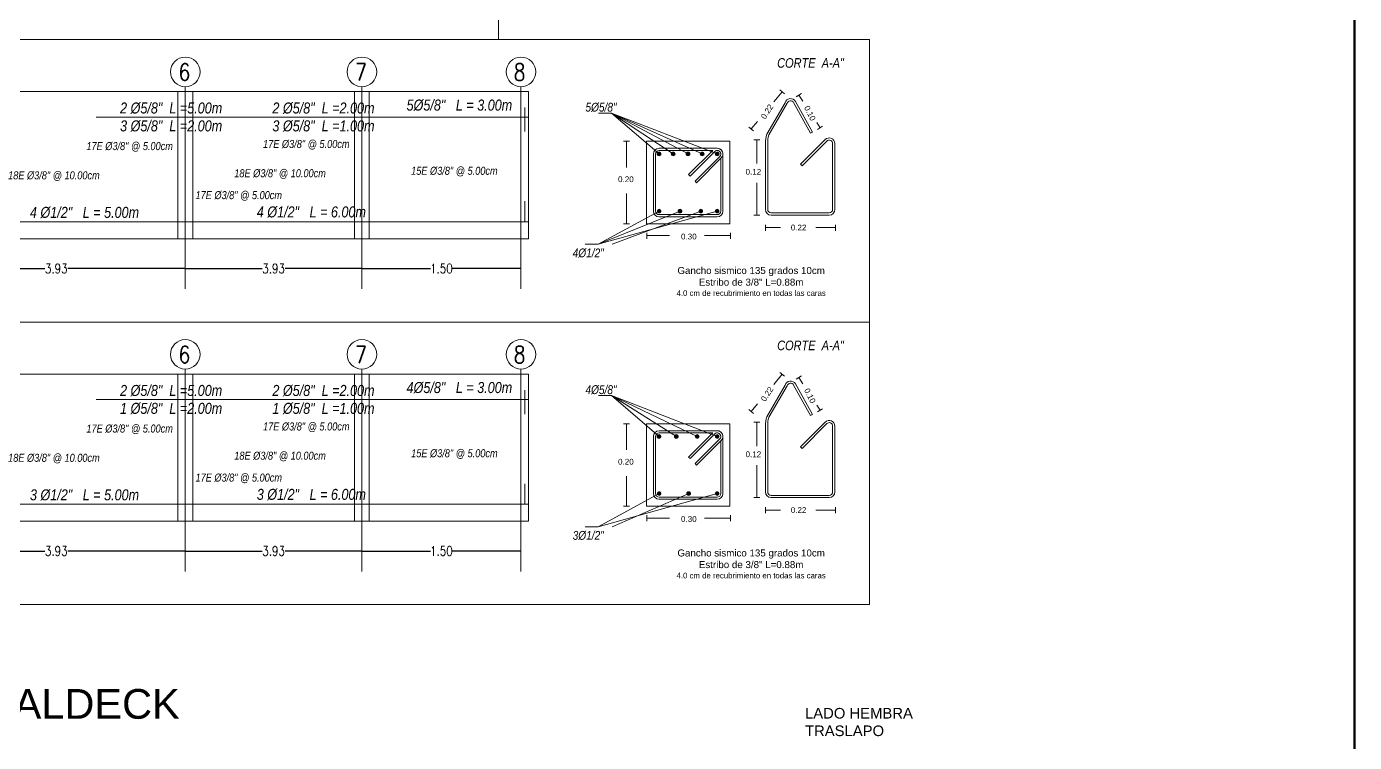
# Model space of a CAD drawing. Header units: metres. Extents: x -3 to 176, y -9 to 24.
# Drawn here: x 97.56 to 111.64, y -1.23 to 6.35 of the extents above; entities that cross this region are included whole.
import ezdxf
from ezdxf.enums import TextEntityAlignment as Align

# ---------------------------------------------------------------- set-up
doc = ezdxf.new("R2010")
doc.units = ezdxf.units.M
for name, color, linetype, lineweight in [('DESP.COTAS', 7, 'Continuous', 13), ('DESP.CUADROS', 7, 'Continuous', 5), ('DESP.DIBUJOS', 7, 'Continuous', 5), ('DESP.TEXTO', 7, 'Continuous', 5), ('DESP.VIGAS', 7, 'Continuous', 5), ('MARQ.CUADROS', 7, 'Continuous', 80), ('PLACA_DIBUJOS', 7, 'Continuous', 5)]:
    doc.layers.add(name, color=color, linetype=linetype, lineweight=lineweight)
doc.styles.add('ROMANS', font='romans')
doc.styles.get("Standard").update_dxf_attribs({"font": 'arial.ttf'})
doc.styles.add('TEXTOACOTADO', font='romans.shx', dxfattribs={"width": 0.8, "height": 0.1})
doc.styles.add('TEXTOS', font='arial.ttf', dxfattribs={"height": 0.15})
doc.dimstyles.get("Standard").update_dxf_attribs({"dimscale": 0.001, "dimtxt": 0.18, "dimasz": 0.18, "dimexe": 0.18, "dimexo": 0.0625, "dimgap": 0.09, "dimtad": 0, "dimtih": 1, "dimtoh": 1, "dimdec": 4, "dimzin": 0, "dimdsep": 46, "dimtxsty": 'Standard', "dimcen": 0.09, "dimadec": 0, "dimazin": 0, "dimtfac": 1, "dimtdec": 4, "dimtofl": 0, "dimtmove": 0, "dimatfit": 3, "dimfxl": 1, "dimtolj": 1, "dimtzin": 0, "dimarcsym": 0})

# ---------------------------------------------------------------- blocks, each defined once
blk = doc.blocks.new('_Oblique')
at = {"color": 0, "linetype": 'ByBlock', "lineweight": -2}
blk.add_line((-0.5, -0.5), (0.5, 0.5), dxfattribs=at)
blk = doc.blocks.new('*D90')
at = {"layer": 'Defpoints', "color": 0, "transparency": 16777216}
for p in [(96.512, 3.79), (96.512, 3.79), (99.248, 3.79)]:
    blk.add_point(p, dxfattribs=at)
at = {"layer": 'DESP.COTAS', "color": 3, "lineweight": -2, "transparency": 16777216}
for p, q in [((96.512, 3.79), (97.758, 3.79)), ((99.248, 3.79), (98.002, 3.79))]:
    blk.add_line(p, q, dxfattribs=at)
at = {"layer": 'DESP.COTAS', "color": 3, "lineweight": -2, "transparency": 16777216, "xscale": 6e-05, "yscale": 6e-05, "zscale": 6e-05, "rotation": 180}
blk.add_blockref('_Oblique', (96.512, 3.79), dxfattribs=at)
at = {"layer": 'DESP.COTAS', "color": 3, "lineweight": -2, "transparency": 16777216, "xscale": 6e-05, "yscale": 6e-05, "zscale": 6e-05}
blk.add_blockref('_Oblique', (99.248, 3.79), dxfattribs=at)
at = {"layer": 'DESP.COTAS', "color": 0, "transparency": 16777216, "insert": (97.88, 3.79), "char_height": 0.1, "width": 0.000332, "attachment_point": 5, "style": 'TEXTOACOTADO'}
blk.add_mtext('\\A1;3.93', dxfattribs=at)
blk = doc.blocks.new('*D93')
at = {"layer": 'Defpoints', "color": 0, "transparency": 16777216}
for p in [(99.248, 3.79), (99.248, 3.79), (101.12, 3.79)]:
    blk.add_point(p, dxfattribs=at)
at = {"layer": 'DESP.COTAS', "color": 3, "lineweight": -2, "transparency": 16777216}
for p, q in [((99.248, 3.79), (100.062, 3.79)), ((101.12, 3.79), (100.306, 3.79)), ((101.12, 3.79), (101.12, 3.79))]:
    blk.add_line(p, q, dxfattribs=at)
at = {"layer": 'DESP.COTAS', "color": 3, "lineweight": -2, "transparency": 16777216, "xscale": 6e-05, "yscale": 6e-05, "zscale": 6e-05, "rotation": 180}
blk.add_blockref('_Oblique', (99.248, 3.79), dxfattribs=at)
at = {"layer": 'DESP.COTAS', "color": 3, "lineweight": -2, "transparency": 16777216, "xscale": 6e-05, "yscale": 6e-05, "zscale": 6e-05}
blk.add_blockref('_Oblique', (101.12, 3.79), dxfattribs=at)
at = {"layer": 'DESP.COTAS', "color": 0, "transparency": 16777216, "insert": (100.184, 3.79), "char_height": 0.1, "width": 0.000332, "attachment_point": 5, "style": 'TEXTOACOTADO'}
blk.add_mtext('\\A1;3.93', dxfattribs=at)
blk = doc.blocks.new('*D95')
at = {"layer": 'Defpoints', "color": 0, "transparency": 16777216}
for p in [(101.12, 3.79), (101.12, 3.79), (102.807, 3.79)]:
    blk.add_point(p, dxfattribs=at)
at = {"layer": 'DESP.COTAS', "color": 3, "lineweight": -2, "transparency": 16777216}
for p, q in [((101.12, 3.79), (101.12, 3.79)), ((101.12, 3.79), (101.847, 3.79)), ((102.807, 3.79), (102.08, 3.79))]:
    blk.add_line(p, q, dxfattribs=at)
at = {"layer": 'DESP.COTAS', "color": 3, "lineweight": -2, "transparency": 16777216, "xscale": 6e-05, "yscale": 6e-05, "zscale": 6e-05, "rotation": 180}
blk.add_blockref('_Oblique', (101.12, 3.79), dxfattribs=at)
at = {"layer": 'DESP.COTAS', "color": 3, "lineweight": -2, "transparency": 16777216, "xscale": 6e-05, "yscale": 6e-05, "zscale": 6e-05}
blk.add_blockref('_Oblique', (102.807, 3.79), dxfattribs=at)
at = {"layer": 'DESP.COTAS', "color": 0, "transparency": 16777216, "insert": (101.963, 3.79), "char_height": 0.1, "attachment_point": 5, "style": 'TEXTOACOTADO'}
blk.add_mtext('\\A1;1.50', dxfattribs=at)
blk = doc.blocks.new('*D96')
at = {"layer": 'Defpoints', "color": 0, "transparency": 16777216}
for p in [(96.512, 0.796), (96.512, 0.796), (99.248, 0.796)]:
    blk.add_point(p, dxfattribs=at)
at = {"layer": 'DESP.COTAS', "color": 3, "lineweight": -2, "transparency": 16777216}
for p, q in [((96.512, 0.796), (97.758, 0.796)), ((99.248, 0.796), (98.002, 0.796))]:
    blk.add_line(p, q, dxfattribs=at)
at = {"layer": 'DESP.COTAS', "color": 3, "lineweight": -2, "transparency": 16777216, "xscale": 6e-05, "yscale": 6e-05, "zscale": 6e-05, "rotation": 180}
blk.add_blockref('_Oblique', (96.512, 0.796), dxfattribs=at)
at = {"layer": 'DESP.COTAS', "color": 3, "lineweight": -2, "transparency": 16777216, "xscale": 6e-05, "yscale": 6e-05, "zscale": 6e-05}
blk.add_blockref('_Oblique', (99.248, 0.796), dxfattribs=at)
at = {"layer": 'DESP.COTAS', "color": 0, "transparency": 16777216, "insert": (97.88, 0.796), "char_height": 0.1, "width": 0.000332, "attachment_point": 5, "style": 'TEXTOACOTADO'}
blk.add_mtext('\\A1;3.93', dxfattribs=at)
blk = doc.blocks.new('*D99')
at = {"layer": 'Defpoints', "color": 0, "transparency": 16777216}
for p in [(99.248, 0.796), (99.248, 0.796), (101.12, 0.796)]:
    blk.add_point(p, dxfattribs=at)
at = {"layer": 'DESP.COTAS', "color": 3, "lineweight": -2, "transparency": 16777216}
for p, q in [((99.248, 0.796), (100.062, 0.796)), ((101.12, 0.796), (100.306, 0.796)), ((101.12, 0.796), (101.12, 0.796))]:
    blk.add_line(p, q, dxfattribs=at)
at = {"layer": 'DESP.COTAS', "color": 3, "lineweight": -2, "transparency": 16777216, "xscale": 6e-05, "yscale": 6e-05, "zscale": 6e-05, "rotation": 180}
blk.add_blockref('_Oblique', (99.248, 0.796), dxfattribs=at)
at = {"layer": 'DESP.COTAS', "color": 3, "lineweight": -2, "transparency": 16777216, "xscale": 6e-05, "yscale": 6e-05, "zscale": 6e-05}
blk.add_blockref('_Oblique', (101.12, 0.796), dxfattribs=at)
at = {"layer": 'DESP.COTAS', "color": 0, "transparency": 16777216, "insert": (100.184, 0.796), "char_height": 0.1, "width": 0.000332, "attachment_point": 5, "style": 'TEXTOACOTADO'}
blk.add_mtext('\\A1;3.93', dxfattribs=at)
blk = doc.blocks.new('*D101')
at = {"layer": 'Defpoints', "color": 0, "transparency": 16777216}
for p in [(101.12, 0.796), (101.12, 0.796), (102.807, 0.796)]:
    blk.add_point(p, dxfattribs=at)
at = {"layer": 'DESP.COTAS', "color": 3, "lineweight": -2, "transparency": 16777216}
for p, q in [((101.12, 0.796), (101.12, 0.796)), ((101.12, 0.796), (101.847, 0.796)), ((102.807, 0.796), (102.08, 0.796))]:
    blk.add_line(p, q, dxfattribs=at)
at = {"layer": 'DESP.COTAS', "color": 3, "lineweight": -2, "transparency": 16777216, "xscale": 6e-05, "yscale": 6e-05, "zscale": 6e-05, "rotation": 180}
blk.add_blockref('_Oblique', (101.12, 0.796), dxfattribs=at)
at = {"layer": 'DESP.COTAS', "color": 3, "lineweight": -2, "transparency": 16777216, "xscale": 6e-05, "yscale": 6e-05, "zscale": 6e-05}
blk.add_blockref('_Oblique', (102.807, 0.796), dxfattribs=at)
at = {"layer": 'DESP.COTAS', "color": 0, "transparency": 16777216, "insert": (101.963, 0.796), "char_height": 0.1, "attachment_point": 5, "style": 'TEXTOACOTADO'}
blk.add_mtext('\\A1;1.50', dxfattribs=at)
blk = doc.blocks.new('DESPIECE_METALDECK')
at = {"layer": 'PLACA_DIBUJOS'}
for s, height, p in [('DETALLE METALDECK', 0.315, (12.054, 4.401)), ('LADO HEMBRA', 0.1125, (23.451, 4.403)), ('TRASLAPO', 0.1125, (23.451, 4.217))]:
    blk.add_text(s, height=height, dxfattribs=at).set_placement(p)

msp = doc.modelspace()

# ---------------------------------------------------------------- hatches: boundary and pattern name
at = {"layer": 'DESP.DIBUJOS'}
for points in [[(104.29004, 5.00465, 1), (104.25055, 5.00465, 1)], [(104.43999, 5.00465, 1), (104.4005, 5.00465, 1)], [(104.59702, 5.00465, 1), (104.55754, 5.00465, 1)], [(104.74734, 5.00465, 1), (104.70786, 5.00465, 1)], [(104.90718, 5.00465, 1), (104.8677, 5.00465, 1)], [(104.25055, 4.39849, 1), (104.29004, 4.39849, 1)], [(104.47299, 4.39882, 1), (104.51248, 4.39882, 1)], [(104.69256, 4.39849, 1), (104.73204, 4.39849, 1)], [(104.8677, 4.39849, 1), (104.90718, 4.39849, 1)], [(104.29004, 2.01069, 1), (104.25055, 2.01069, 1)], [(104.47354, 2.01069, 1), (104.43405, 2.01069, 1)], [(104.69437, 2.01069, 1), (104.65489, 2.01069, 1)], [(104.90718, 2.01069, 1), (104.8677, 2.01069, 1)], [(104.25055, 1.40453, 1), (104.29004, 1.40453, 1)], [(104.56504, 1.40453, 1), (104.60452, 1.40453, 1)], [(104.8677, 1.40453, 1), (104.90718, 1.40453, 1)]]:
    msp.add_hatch(color=256, dxfattribs=at).paths.add_polyline_path(points)

# ---------------------------------------------------------------- linework, layer by layer
at = {"layer": 'DESP.COTAS'}
for p, q in [((105.48602, 5.55625), (105.5755, 5.66295)), ((105.55118, 5.68334), (105.59981, 5.64256)), ((105.77888, 5.64533), (105.72554, 5.61095)), ((105.75323, 5.6288), (105.79592, 5.56256)), ((105.24608, 5.27013), (105.31312, 5.35008)), ((105.22297, 5.28951), (105.27159, 5.24874)), ((105.942, 5.33659), (105.97695, 5.28238)), ((106.0023, 5.29872), (105.94896, 5.26434)), ((103.95613, 5.13913), (103.89267, 5.13913)), ((103.92596, 5.13913), (103.92596, 4.86174)), ((105.33891, 5.15596), (105.27545, 5.15596)), ((105.30875, 5.15596), (105.30875, 4.90217)), ((105.30875, 4.69892), (105.30875, 4.35632)), ((103.92596, 4.58435), (103.92596, 4.26401)), ((103.95613, 4.26401), (103.89267, 4.26401)), ((105.33891, 4.35632), (105.27545, 4.35632)), ((105.39846, 4.25469), (105.39846, 4.19123)), ((105.39846, 4.22452), (105.55693, 4.22452)), ((105.93287, 4.22452), (106.1395, 4.22452)), ((106.1395, 4.25469), (106.1395, 4.19123)), ((104.14244, 4.16976), (104.14244, 4.1063)), ((104.14244, 4.13959), (104.38133, 4.13959)), ((104.75052, 4.13959), (105.02855, 4.13959)), ((105.02855, 4.16976), (105.02855, 4.1063)), ((105.55118, 2.68938), (105.59981, 2.6486)), ((105.48602, 2.56229), (105.5755, 2.66899)), ((105.77888, 2.65138), (105.72554, 2.617)), ((105.75323, 2.63484), (105.79592, 2.5686)), ((105.22297, 2.29556), (105.27159, 2.25478)), ((105.24608, 2.27617), (105.31312, 2.35612)), ((105.942, 2.34264), (105.97695, 2.28842)), ((106.0023, 2.30476), (105.94896, 2.27038)), ((103.95613, 2.14517), (103.89267, 2.14517)), ((103.92596, 2.14517), (103.92596, 1.86778)), ((105.33891, 2.16201), (105.27545, 2.16201)), ((105.30875, 2.16201), (105.30875, 1.90821)), ((105.30875, 1.70497), (105.30875, 1.36236)), ((103.92596, 1.59039), (103.92596, 1.27005)), ((103.95613, 1.27005), (103.89267, 1.27005)), ((105.33891, 1.36236), (105.27545, 1.36236)), ((104.14244, 1.1758), (104.14244, 1.11234)), ((104.14244, 1.14564), (104.38133, 1.14564)), ((104.75052, 1.14564), (105.02855, 1.14564)), ((105.02855, 1.1758), (105.02855, 1.11234)), ((105.39846, 1.26073), (105.39846, 1.19727)), ((105.39846, 1.23057), (105.55693, 1.23057)), ((105.93287, 1.23057), (106.1395, 1.23057)), ((106.1395, 1.26073), (106.1395, 1.19727))]:
    msp.add_line(p, q, dxfattribs=at)
for centre in [(99.24778, 5.87466), (101.12004, 5.87466), (102.80673, 5.87466), (99.24778, 2.8807), (101.12004, 2.8807), (102.80673, 2.8807)]:
    msp.add_circle(centre, 0.15705, dxfattribs=at)
at = {"layer": 'DESP.CUADROS'}
for points in [[(102.56815, 9.21026), (87.48141, 9.21026), (87.48141, 6.2163), (102.56815, 6.2163)], [(106.50184, 6.2163), (87.48141, 6.2163), (87.48141, 3.22235), (106.50184, 3.22235)], [(106.50184, 3.22235), (87.48141, 3.22235), (87.48141, 0.22839), (106.50184, 0.22839)]]:
    msp.add_lwpolyline(points, close=True, dxfattribs=at)
at = {"layer": 'DESP.DIBUJOS'}
for p, q in [((105.02193, 5.13913), (104.13581, 5.13913)), ((104.13581, 5.13913), (104.13581, 4.59105)), ((105.02193, 4.59105), (105.02193, 5.13913)), ((104.13581, 4.7646), (104.13581, 4.26401)), ((105.02193, 4.26401), (105.02193, 4.7646)), ((104.13581, 4.26401), (105.02193, 4.26401)), ((105.02193, 2.14517), (104.13581, 2.14517)), ((104.13581, 2.14517), (104.13581, 1.5971)), ((105.02193, 1.5971), (105.02193, 2.14517)), ((104.13581, 1.77064), (104.13581, 1.27005)), ((105.02193, 1.27005), (105.02193, 1.77064)), ((104.13581, 1.27005), (105.02193, 1.27005))]:
    msp.add_line(p, q, dxfattribs=at)
for points in [[(105.60682, 5.54792), (105.41243, 5.21362)], [(105.62934, 5.54142), (105.43495, 5.20713)], [(105.69731, 5.54906), (105.87623, 5.22504)], [(105.71783, 5.56039), (105.89676, 5.23637)], [(105.87623, 5.22504), (105.89676, 5.23637)], [(105.39846, 5.11481), (105.39846, 4.41677)], [(105.4219, 5.12662), (105.4219, 4.41677)], [(106.03115, 5.15659), (105.76942, 4.89486)], [(106.04772, 5.14001), (105.786, 4.87829)], [(106.11091, 4.41677), (106.11091, 5.11384)], [(106.13435, 4.41677), (106.13435, 5.11384)], [(104.20984, 5.00465), (104.20984, 4.59105)], [(104.23328, 5.00465), (104.23328, 4.59105)], [(104.88744, 5.0651), (104.27029, 5.0651)], [(104.83896, 5.04166), (104.27029, 5.04166)], [(104.83896, 5.04166), (104.58297, 4.78567)], [(104.86127, 5.03082), (104.59954, 4.76909)], [(104.91362, 4.97848), (104.65189, 4.71675)], [(104.93019, 4.9619), (104.66847, 4.70017)], [(104.92446, 4.59105), (104.92446, 4.95616)], [(104.9479, 4.59105), (104.9479, 5.00465)], [(105.76942, 4.89486), (105.786, 4.87829)], [(104.20984, 4.7646), (104.20984, 4.39849)], [(104.23328, 4.7646), (104.23328, 4.39849)], [(104.58297, 4.78567), (104.59954, 4.76909)], [(104.65189, 4.71675), (104.66847, 4.70017)], [(104.92446, 4.39849), (104.92446, 4.7646)], [(104.9479, 4.39849), (104.9479, 4.7646)], [(105.45892, 4.37976), (106.0739, 4.37976)], [(104.27029, 4.36148), (104.88744, 4.36148)], [(104.27029, 4.33803), (104.88744, 4.33803)], [(105.45892, 4.35632), (106.0739, 4.35632)], [(105.60682, 2.55396), (105.41243, 2.21967)], [(105.62934, 2.54747), (105.43495, 2.21317)], [(105.69731, 2.5551), (105.87623, 2.23108)], [(105.71783, 2.56643), (105.89676, 2.24241)], [(105.39846, 2.12086), (105.39846, 1.42282)], [(105.4219, 2.13266), (105.4219, 1.42282)], [(106.03115, 2.16263), (105.76942, 1.9009)], [(106.04772, 2.14606), (105.786, 1.88433)], [(105.87623, 2.23108), (105.89676, 2.24241)], [(106.11091, 1.42282), (106.11091, 2.11988)], [(106.13435, 1.42282), (106.13435, 2.11988)], [(104.20984, 2.01069), (104.20984, 1.5971)], [(104.23328, 2.01069), (104.23328, 1.5971)], [(104.88744, 2.07115), (104.27029, 2.07115)], [(104.83896, 2.04771), (104.27029, 2.04771)], [(104.83896, 2.04771), (104.58297, 1.79171)], [(104.86127, 2.03686), (104.59954, 1.77514)], [(104.91362, 1.98452), (104.65189, 1.72279)], [(104.9479, 1.5971), (104.9479, 2.01069)], [(104.93019, 1.96794), (104.66847, 1.70622)], [(104.92446, 1.5971), (104.92446, 1.96221)], [(105.76942, 1.9009), (105.786, 1.88433)], [(104.20984, 1.77064), (104.20984, 1.40453)], [(104.23328, 1.77064), (104.23328, 1.40453)], [(104.58297, 1.79171), (104.59954, 1.77514)], [(104.65189, 1.72279), (104.66847, 1.70622)], [(104.92446, 1.40453), (104.92446, 1.77064)], [(104.9479, 1.40453), (104.9479, 1.77064)], [(104.27029, 1.36752), (104.88744, 1.36752)], [(104.27029, 1.34408), (104.88744, 1.34408)], [(105.45892, 1.3858), (106.0739, 1.3858)], [(105.45892, 1.36236), (106.0739, 1.36236)]]:
    msp.add_lwpolyline(points, dxfattribs=at)
for centre in [(104.27029, 5.00465), (104.42025, 5.00465), (104.57728, 5.00465), (104.7276, 5.00465), (104.88744, 5.00465), (104.2709, 4.39882), (104.49274, 4.39882), (104.71291, 4.39882), (104.88744, 4.39849), (104.27029, 2.01069), (104.45379, 2.01069), (104.67463, 2.01069), (104.88744, 2.01069), (104.2709, 1.40486), (104.58478, 1.40453), (104.88744, 1.40453)]:
    msp.add_circle(centre, 0.01974, dxfattribs=at)
for centre, radius, start, end in [((105.66491, 5.53116), 0.06046, 28.907837, 163.907837), ((105.66491, 5.53116), 0.03701, 28.907837, 163.907837), ((105.71238, 5.12083), 0.31397, 162.809902, 181.097935), ((105.71238, 5.12083), 0.29053, 162.809902, 181.097935), ((106.0739, 5.11384), 0.06046, 360, 135), ((106.0739, 5.11384), 0.03701, 360, 135), ((104.27029, 5.00465), 0.06046, 90, 180), ((104.27029, 5.00465), 0.03701, 90, 180), ((104.88744, 5.00465), 0.03701, 360, 135), ((104.88744, 5.00465), 0.06046, 315, 90), ((104.88744, 5.00465), 0.06046, 360, 90), ((104.88744, 5.00465), 0.03701, 315, 90), ((104.27029, 4.39849), 0.06046, 180, 270), ((104.27029, 4.39849), 0.03701, 180, 270), ((104.88744, 4.39849), 0.03701, 270, 0), ((104.88744, 4.39849), 0.06046, 270, 0), ((105.45892, 4.41677), 0.06046, 180, 270), ((105.45892, 4.41677), 0.03701, 180, 270), ((106.0739, 4.41677), 0.03701, 270, 0), ((106.0739, 4.41677), 0.06046, 270, 0), ((105.66491, 2.53721), 0.06046, 28.907837, 163.907837), ((105.66491, 2.53721), 0.03701, 28.907837, 163.907837), ((105.71238, 2.12687), 0.31397, 162.809902, 181.097935), ((105.71238, 2.12687), 0.29053, 162.809902, 181.097935), ((106.0739, 2.11988), 0.06046, 360, 135), ((106.0739, 2.11988), 0.03701, 360, 135), ((104.27029, 2.01069), 0.06046, 90, 180), ((104.27029, 2.01069), 0.03701, 90, 180), ((104.88744, 2.01069), 0.03701, 360, 135), ((104.88744, 2.01069), 0.06046, 315, 90), ((104.88744, 2.01069), 0.06046, 360, 90), ((104.88744, 2.01069), 0.03701, 315, 90), ((105.45892, 1.42282), 0.06046, 180, 270), ((105.45892, 1.42282), 0.03701, 180, 270), ((106.0739, 1.42282), 0.03701, 270, 0), ((106.0739, 1.42282), 0.06046, 270, 0), ((104.27029, 1.40453), 0.06046, 180, 270), ((104.27029, 1.40453), 0.03701, 180, 270), ((104.88744, 1.40453), 0.03701, 270, 0), ((104.88744, 1.40453), 0.06046, 270, 0)]:
    msp.add_arc(centre, radius, start, end, dxfattribs=at)
at = {"layer": 'DESP.TEXTO'}
for p, q in [((103.76526, 5.43659), (103.62818, 5.43659)), ((104.27029, 5.00465), (103.76526, 5.43659)), ((103.76526, 5.43659), (104.88744, 5.00465)), ((104.57728, 5.00465), (103.76526, 5.43659)), ((104.42025, 5.00465), (103.76526, 5.43659)), ((104.7276, 5.00465), (103.76526, 5.43659)), ((104.49274, 4.39882), (103.62334, 4.04773)), ((104.27029, 4.39849), (103.62334, 4.04773)), ((103.62334, 4.04773), (104.88744, 4.39849)), ((104.7123, 4.39849), (103.77384, 4.04773)), ((103.62334, 4.04773), (103.48626, 4.04773)), ((103.76526, 2.44263), (103.62818, 2.44263)), ((104.27029, 2.01069), (103.76526, 2.44263)), ((103.76526, 2.44263), (104.88744, 2.01069)), ((104.45379, 2.01069), (103.76526, 2.44263)), ((104.67463, 2.01069), (103.76526, 2.44263)), ((104.27029, 1.40453), (103.62334, 1.05378)), ((103.62334, 1.05378), (104.88744, 1.40453)), ((104.58478, 1.40453), (103.77384, 1.05378)), ((103.62334, 1.05378), (103.48626, 1.05378))]:
    msp.add_line(p, q, dxfattribs=at)
at = {"layer": 'DESP.VIGAS'}
for p, q in [((101.19805, 5.6656), (95.87248, 5.6656)), ((99.16977, 4.10532), (99.16977, 5.6656)), ((99.3258, 5.6656), (99.24778, 5.6656)), ((99.3258, 5.6656), (99.3258, 4.10532)), ((99.3258, 4.10532), (99.3258, 5.6656)), ((101.04202, 4.10532), (101.04202, 5.6656)), ((101.19805, 4.10532), (101.19805, 5.6656)), ((101.19805, 5.6656), (102.88474, 5.6656)), ((102.88474, 5.6656), (102.88474, 4.10532)), ((102.84589, 5.24194), (102.84589, 5.49637)), ((102.88474, 5.39579), (98.30403, 5.39579)), ((102.84589, 4.28667), (102.84589, 4.5036)), ((102.88474, 4.28667), (96.34112, 4.28667)), ((101.19805, 4.10532), (89.276, 4.10532)), ((102.88474, 4.10532), (101.19805, 4.10532)), ((101.19805, 2.67165), (95.87248, 2.67165)), ((99.16977, 1.11137), (99.16977, 2.67165)), ((99.3258, 2.67165), (99.24778, 2.67165)), ((99.3258, 2.67165), (99.3258, 1.11137)), ((99.3258, 1.11137), (99.3258, 2.67165)), ((101.04202, 1.11137), (101.04202, 2.67165)), ((101.19805, 1.11137), (101.19805, 2.67165)), ((101.19805, 2.67165), (102.88474, 2.67165)), ((102.88474, 2.67165), (102.88474, 1.11137)), ((102.88474, 2.40183), (98.30403, 2.40183)), ((102.84589, 2.24798), (102.84589, 2.50241)), ((102.84589, 1.29271), (102.84589, 1.50964)), ((102.88474, 1.29271), (96.34112, 1.29271)), ((101.19805, 1.11137), (89.276, 1.11137)), ((102.88474, 1.11137), (101.19805, 1.11137))]:
    msp.add_line(p, q, dxfattribs=at)
at = {"layer": 'DESP.VIGAS', "ltscale": 0.15}
for p, q in [((99.24778, 3.57335), (99.24778, 5.71761)), ((99.24778, 3.57335), (99.24778, 5.71761)), ((101.12004, 3.57335), (101.12004, 5.71761)), ((101.12004, 3.57335), (101.12004, 5.71761)), ((102.80673, 3.57335), (102.80673, 5.71761)), ((102.80673, 3.57335), (102.80673, 5.71761)), ((99.24778, 0.57939), (99.24778, 2.72366)), ((99.24778, 0.57939), (99.24778, 2.72366)), ((101.12004, 0.57939), (101.12004, 2.72366)), ((101.12004, 0.57939), (101.12004, 2.72366)), ((102.80673, 0.57939), (102.80673, 2.72366)), ((102.80673, 0.57939), (102.80673, 2.72366))]:
    msp.add_line(p, q, dxfattribs=at)
at = {"layer": 'MARQ.CUADROS'}
msp.add_lwpolyline([(64.14286, -8.91147), (111.64286, -8.91147), (111.64286, 24.33853), (64.14286, 24.33853)], close=True, dxfattribs=at)

# ---------------------------------------------------------------- block references
at = {"layer": 'DESP.VIGAS'}
msp.add_blockref('DESPIECE_METALDECK', (82.36671, -5.38286), dxfattribs=at)

# ---------------------------------------------------------------- texts
at = {"layer": 'DESP.TEXTO', "style": 'ROMANS', "width": 0.8}
for s, p in [('6', (99.1771, 5.78148)), ('7', (101.04935, 5.78148)), ('8', (102.72917, 5.78148)), ('6', (99.1771, 2.78753)), ('7', (101.04935, 2.78753)), ('8', (102.72917, 2.78753))]:
    msp.add_text(s, height=0.18034, rotation=360, dxfattribs=at).set_placement(p)
at = {"layer": 'DESP.TEXTO', "style": 'TEXTOS'}
for s, rotation, p in [('0.22', 56.524351, (105.44087, 5.43647)), ('0.10', 296.577488, (105.84301, 5.42206)), ('0.22', 56.524351, (105.44087, 2.44251)), ('0.10', 296.577488, (105.84301, 2.4281))]:
    msp.add_text(s, height=0.060872, rotation=rotation, dxfattribs=at).set_placement(p, align=Align.CENTER)
for s, p in [('0.12', (105.27034, 4.7847)), ('0.20', (103.9187, 4.70595)), ('0.22', (105.74999, 4.194)), ('0.30', (104.58596, 4.09879)), ('0.12', (105.27034, 1.79074)), ('0.20', (103.9187, 1.712)), ('0.30', (104.58596, 1.10483)), ('0.22', (105.74999, 1.20004))]:
    msp.add_text(s, height=0.060872, dxfattribs=at).set_placement(p, align=Align.CENTER)
at = {"layer": 'DESP.TEXTO'}
for s, insert, char_height, width, attachment_point in [('{\\fArial Narrow|b0|i1|c0|p34;CORTE  A-A"}', (105.52264, 6.02007), 0.1015723, 2.401478096017393e-14, 1), ('{\\fArial Narrow|b0|i1|c0|p34;2 Ø5/8"  L =5.00m }', (99.6389, 5.55001), 0.1165383, 2.75532040115367e-14, 3), ('{\\fArial Narrow|b0|i1|c0|p34;2 Ø5/8"  L =2.00m }', (101.25376, 5.55001), 0.1165383, 2.75532040115367e-14, 3), ('{\\fArial Narrow|b0|i1|c0|p34;5Ø5/8"   L = 3.00m }', (102.71345, 5.58098), 0.1165383, 2.75532040115367e-14, 3), ('{\\fArial Narrow|b0|i1|c0|p34;5Ø5/8"   }', (103.48983, 5.54706), 0.0936169, 2.75532040115367e-14, 1), ('{\\fArial Narrow|b0|i1|c0|p34;3 Ø5/8"  L =2.00m }', (99.6389, 5.36049), 0.1165383, 2.75532040115367e-14, 3), ('{\\fArial Narrow|b0|i1|c0|p34;3 Ø5/8"  L =1.00m }', (101.25376, 5.36049), 0.1165383, 2.75532040115367e-14, 3), ('{\\fArial Narrow|b0|i1|c0|p34;17E Ø3/8" @ 5.00cm}', (99.11607, 5.13051), 0.0848512, 1.1126762, 3), ('{\\fArial Narrow|b0|i1|c0|p34;17E Ø3/8" @ 5.00cm}', (100.98885, 5.15278), 0.0848512, 1.1126762, 3), ('{\\fArial Narrow|b0|i1|c0|p34;18E Ø3/8" @ 10.00cm}', (98.34019, 4.82044), 0.0848512, 1.1126762, 3), ('{\\fArial Narrow|b0|i1|c0|p34;18E Ø3/8" @ 10.00cm}', (100.73791, 4.84271), 0.0848512, 1.1126762, 3), ('{\\fArial Narrow|b0|i1|c0|p34;15E Ø3/8" @ 5.00cm}', (102.5588, 4.86861), 0.0848512, 1.1126762, 3), ('{\\fArial Narrow|b0|i1|c0|p34;17E Ø3/8" @ 5.00cm}', (100.2728, 4.61063), 0.0848512, 1.1126762, 3), ('{\\fArial Narrow|b0|i1|c0|p34;4 Ø1/2"   L = 5.00m }', (98.75775, 4.4437), 0.1165383, 2.75532040115367e-14, 3), ('{\\fArial Narrow|b0|i1|c0|p34;4 Ø1/2"   L = 6.00m }', (101.16268, 4.44869), 0.1165383, 2.75532040115367e-14, 3), ('{\\fArial Narrow|b0|i1|c0|p34;4Ø1/2"   }', (103.35433, 4.00265), 0.0936169, 2.75532040115367e-14, 1), ('Gancho sismico 135 grados 10cm\\P\\pxqc;Estribo de 3/8" L=0.88m\\P{\\H0.8x;4.0 cm de recubrimiento en todas las caras}', (105.24667, 3.65281), 0.0740276, 2.6104767, 5), ('{\\fArial Narrow|b0|i1|c0|p34;CORTE  A-A"}', (105.52264, 3.02611), 0.1015723, 2.401478096017393e-14, 1), ('{\\fArial Narrow|b0|i1|c0|p34;2 Ø5/8"  L =5.00m }', (99.6389, 2.55605), 0.1165383, 2.75532040115367e-14, 3), ('{\\fArial Narrow|b0|i1|c0|p34;2 Ø5/8"  L =2.00m }', (101.25376, 2.55605), 0.1165383, 2.75532040115367e-14, 3), ('{\\fArial Narrow|b0|i1|c0|p34;4Ø5/8"   L = 3.00m }', (102.71345, 2.58702), 0.1165383, 2.75532040115367e-14, 3), ('{\\fArial Narrow|b0|i1|c0|p34;4Ø5/8"   }', (103.48983, 2.5531), 0.0936169, 2.75532040115367e-14, 1), ('{\\fArial Narrow|b0|i1|c0|p34;1 Ø5/8"  L =2.00m }', (99.6389, 2.36653), 0.1165383, 2.75532040115367e-14, 3), ('{\\fArial Narrow|b0|i1|c0|p34;1 Ø5/8"  L =1.00m }', (101.25376, 2.36653), 0.1165383, 2.75532040115367e-14, 3), ('{\\fArial Narrow|b0|i1|c0|p34;17E Ø3/8" @ 5.00cm}', (99.11607, 2.13656), 0.0848512, 1.1126762, 3), ('{\\fArial Narrow|b0|i1|c0|p34;17E Ø3/8" @ 5.00cm}', (100.98885, 2.15882), 0.0848512, 1.1126762, 3), ('{\\fArial Narrow|b0|i1|c0|p34;18E Ø3/8" @ 10.00cm}', (98.34019, 1.82649), 0.0848512, 1.1126762, 3), ('{\\fArial Narrow|b0|i1|c0|p34;18E Ø3/8" @ 10.00cm}', (100.73791, 1.84875), 0.0848512, 1.1126762, 3), ('{\\fArial Narrow|b0|i1|c0|p34;15E Ø3/8" @ 5.00cm}', (102.5588, 1.87465), 0.0848512, 1.1126762, 3), ('{\\fArial Narrow|b0|i1|c0|p34;17E Ø3/8" @ 5.00cm}', (100.2728, 1.61667), 0.0848512, 1.1126762, 3), ('{\\fArial Narrow|b0|i1|c0|p34;3 Ø1/2"   L = 5.00m }', (98.75775, 1.44975), 0.1165383, 2.75532040115367e-14, 3), ('{\\fArial Narrow|b0|i1|c0|p34;3 Ø1/2"   L = 6.00m }', (101.16268, 1.45474), 0.1165383, 2.75532040115367e-14, 3), ('{\\fArial Narrow|b0|i1|c0|p34;3Ø1/2"   }', (103.35433, 1.0087), 0.0936169, 2.75532040115367e-14, 1), ('Gancho sismico 135 grados 10cm\\P\\pxqc;Estribo de 3/8" L=0.88m\\P{\\H0.8x;4.0 cm de recubrimiento en todas las caras}', (105.24667, 0.65886), 0.0740276, 2.6104767, 5)]:
    msp.add_mtext(s, dxfattribs=dict(at, insert=insert, char_height=char_height, width=width, attachment_point=attachment_point))

# ---------------------------------------------------------------- dimensions: what is measured, and where the dimension line sits
at = {"layer": 'DESP.COTAS'}
for base, p1, p2, text, picture, middle in [((96.51209, 3.79004), (99.24778, 3.79004), (96.51209, 3.79004), '3.93', '*D90', (97.87994, 3.79004)), ((99.24781, 3.79007), (101.12007, 3.79004), (99.24781, 3.79007), '3.93', '*D93', (100.18394, 3.79007)), ((101.12004, 3.79007), (102.80676, 3.79007), (101.12004, 3.79004), '1.50', '*D95', (101.9634, 3.79007)), ((96.51209, 0.79609), (99.24778, 0.79609), (96.51209, 0.79609), '3.93', '*D96', (97.87994, 0.79609)), ((99.24781, 0.79612), (101.12007, 0.79609), (99.24781, 0.79612), '3.93', '*D99', (100.18394, 0.79612)), ((101.12004, 0.79612), (102.80676, 0.79612), (101.12004, 0.79609), '1.50', '*D101', (101.9634, 0.79612))]:
    dim = msp.add_linear_dim(base=base, p1=p1, p2=p2, angle=180, text=text, dimstyle='Standard', override={"dimtxt": 0.1, "dimasz": 0.06, "dimexe": 0.06, "dimexo": 0.06, "dimgap": 0.02, "dimzin": 5, "dimtxsty": 'TEXTOACOTADO', "dimblk": 'Oblique', "dimdle": 0.06, "dimclrd": 3, "dimclre": 3, "dimatfit": 1, "dimldrblk": 'Oblique', "dimfxl": 0.15}, dxfattribs=at)
    dim.commit()
    dim.dimension.update_dxf_attribs({"geometry": picture, "text_midpoint": middle})

doc.saveas('drawing.dxf')
